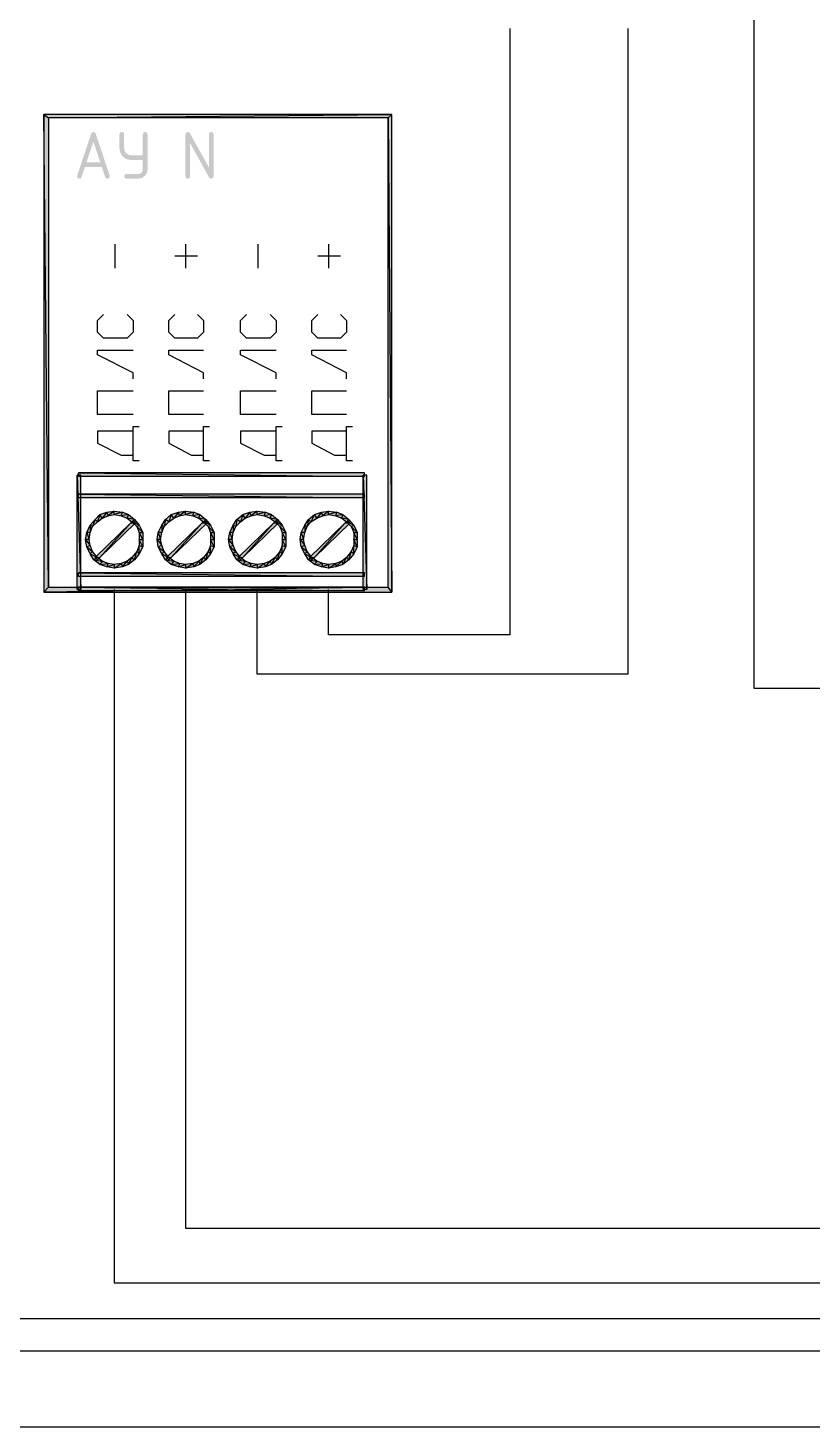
# Model space of a CAD drawing. Header units: millimetres. Extents: x 0 to 420, y 0 to 297.
# Drawn here: x 67.93 to 95.78, y 187.11 to 236.83 of the extents above; entities that cross this region are included whole.
import ezdxf

# ---------------------------------------------------------------- set-up
doc = ezdxf.new("R2010")
doc.units = ezdxf.units.MM
doc.layers.get('0').update_dxf_attribs({"linetype": 'CONTINUOUS'})

msp = doc.modelspace()

# ---------------------------------------------------------------- hatches: boundary and pattern name
at = {"true_color": 0x000007}
h = msp.add_hatch(color=0, dxfattribs=at)
h.paths.add_polyline_path([(80.856667, 216.789), (80.729667, 216.958333), (68.495333, 216.789)], flags=0)
h.paths.add_polyline_path([(80.729667, 216.958333), (68.495333, 216.789), (68.664667, 216.958333)], flags=0)
h.paths.add_polyline_path([(68.495333, 216.789), (68.664667, 216.958333), (68.495333, 233.764667)], flags=0)
h.paths.add_polyline_path([(68.664667, 216.958333), (68.495333, 233.764667), (68.664667, 233.637667)], flags=0)
h.paths.add_polyline_path([(68.495333, 233.764667), (68.664667, 233.637667), (80.856667, 233.764667)], flags=0)
h.paths.add_polyline_path([(68.664667, 233.637667), (80.856667, 233.764667), (80.729667, 233.637667)], flags=0)
h.paths.add_polyline_path([(80.856667, 233.764667), (80.729667, 233.637667), (80.856667, 216.789)], flags=0)
h.paths.add_polyline_path([(80.729667, 233.637667), (80.856667, 216.789), (80.729667, 216.958333)], flags=0)
h = msp.add_hatch(color=0, dxfattribs=at)
h.paths.add_polyline_path([(70.25823, 232.791661), (70.014593, 232.059647), (70.502418, 232.059647)], flags=0)
h.paths.add_polyline_path([(70.839211, 231.561899), (70.818264, 231.499405), (70.755977, 231.478666), (70.706023, 231.492791), (70.677153, 231.535441), (70.55754, 231.893731), (69.95892, 231.893731), (69.839306, 231.535441), (69.810023, 231.492791), (69.760482, 231.478666), (69.697988, 231.499405), (69.677249, 231.561899), (69.681107, 231.587806), (70.175547, 233.071678), (70.20738, 233.121563), (70.25823, 233.138375), (70.308735, 233.122321), (70.33981, 233.074434), (70.835352, 231.587806)], flags=0)
for points in [[(72.01353, 232.14288), (71.598465, 232.14288), (71.487369, 232.155713), (71.390587, 232.194281), (71.308172, 232.258687), (71.240175, 232.349035), (71.197524, 232.447427), (71.183399, 232.557394), (71.183399, 233.055693), (71.204139, 233.117704), (71.266633, 233.138375), (71.328645, 233.117704), (71.349315, 233.055693), (71.349315, 232.557394), (71.367505, 232.461827), (71.422076, 232.381556), (71.502622, 232.326986), (71.598465, 232.308796), (72.01353, 232.308796), (72.01353, 233.055693), (72.0342, 233.117704), (72.096212, 233.138375), (72.158499, 233.117704), (72.179445, 233.055693), (72.179445, 231.810497), (72.155192, 231.681582), (72.082983, 231.574577), (71.976047, 231.502644), (71.847614, 231.478666), (71.432549, 231.478666), (71.370055, 231.499405), (71.349315, 231.561899), (71.370055, 231.623911), (71.432549, 231.644582), (71.847614, 231.644582), (71.911279, 231.656639), (71.965023, 231.693088), (72.001265, 231.746419), (72.01353, 231.810497)], [(74.35845, 231.882155), (74.35845, 233.055693), (74.379121, 233.117704), (74.441133, 233.138375), (74.50342, 233.117704), (74.524366, 233.055693), (74.524366, 231.561899), (74.50342, 231.499405), (74.441133, 231.478666), (74.397724, 231.489001), (74.368372, 231.520007), (73.694236, 232.735988), (73.694236, 231.561899), (73.673565, 231.499405), (73.611554, 231.478666), (73.54906, 231.499405), (73.52832, 231.561899), (73.52832, 233.055693), (73.54906, 233.117704), (73.611554, 233.138375), (73.655031, 233.126042), (73.688172, 233.089317)], [(71.670333, 219.329), (71.755, 219.244333), (71.585667, 219.244333)], [(74.210333, 219.329), (74.295, 219.244333), (74.125667, 219.244333)], [(76.750333, 219.329), (76.835, 219.244333), (76.665667, 219.244333)], [(79.290333, 219.329), (79.375, 219.244333), (79.205667, 219.244333)], [(71.585667, 219.244333), (71.755, 219.244333), (70.485, 218.016667)], [(74.125667, 219.244333), (74.295, 219.244333), (73.025, 218.016667)], [(76.665667, 219.244333), (76.835, 219.244333), (75.565, 218.016667)], [(79.205667, 219.244333), (79.375, 219.244333), (78.105, 218.016667)]]:
    msp.add_hatch(color=0, dxfattribs=at).paths.add_polyline_path(points, flags=0)
h = msp.add_hatch(color=0, dxfattribs=at)
h.paths.add_polyline_path([(69.807667, 220.937667), (69.680667, 220.937667), (69.807667, 216.873667)], flags=0)
h.paths.add_polyline_path([(69.680667, 220.937667), (69.807667, 216.873667), (69.680667, 216.873667)], flags=0)
h = msp.add_hatch(color=0, dxfattribs=at)
h.paths.add_polyline_path([(79.883, 221.022333), (69.723, 221.022333), (79.883, 220.895333)], flags=0)
h.paths.add_polyline_path([(69.723, 221.022333), (79.883, 220.895333), (69.723, 220.895333)], flags=0)
h = msp.add_hatch(color=0, dxfattribs=at)
h.paths.add_polyline_path([(79.967667, 220.937667), (79.840667, 220.937667), (79.967667, 216.873667)], flags=0)
h.paths.add_polyline_path([(79.840667, 220.937667), (79.967667, 216.873667), (79.840667, 216.873667)], flags=0)
h = msp.add_hatch(color=0, dxfattribs=at)
h.paths.add_polyline_path([(79.883, 220.260333), (69.723, 220.260333), (79.883, 220.133333)], flags=0)
h.paths.add_polyline_path([(69.723, 220.260333), (79.883, 220.133333), (69.723, 220.133333)], flags=0)
h = msp.add_hatch(color=0, dxfattribs=at)
h.paths.add_polyline_path([(71.882, 218.44), (72.009, 218.397667), (71.882, 218.651667)], flags=0)
h.paths.add_polyline_path([(72.009, 218.397667), (71.882, 218.651667), (72.009, 218.651667)], flags=0)
h.paths.add_polyline_path([(71.882, 218.651667), (72.009, 218.651667), (71.882, 218.905667)], flags=0)
h.paths.add_polyline_path([(72.009, 218.651667), (71.882, 218.905667), (72.009, 218.905667)], flags=0)
h.paths.add_polyline_path([(71.882, 218.905667), (72.009, 218.905667), (71.797333, 219.117333)], flags=0)
h.paths.add_polyline_path([(72.009, 218.905667), (71.797333, 219.117333), (71.882, 219.159667)], flags=0)
h.paths.add_polyline_path([(71.797333, 219.117333), (71.882, 219.159667), (71.628, 219.286667)], flags=0)
h.paths.add_polyline_path([(71.882, 219.159667), (71.628, 219.286667), (71.712667, 219.371333)], flags=0)
h.paths.add_polyline_path([(71.628, 219.286667), (71.712667, 219.371333), (71.458667, 219.413667)], flags=0)
h.paths.add_polyline_path([(71.712667, 219.371333), (71.458667, 219.413667), (71.501, 219.540667)], flags=0)
h.paths.add_polyline_path([(71.458667, 219.413667), (71.501, 219.540667), (71.247, 219.498333)], flags=0)
h.paths.add_polyline_path([(71.501, 219.540667), (71.247, 219.498333), (71.289333, 219.625333)], flags=0)
h.paths.add_polyline_path([(71.247, 219.498333), (71.289333, 219.625333), (70.993, 219.540667)], flags=0)
h.paths.add_polyline_path([(71.289333, 219.625333), (70.993, 219.540667), (70.993, 219.667667)], flags=0)
h.paths.add_polyline_path([(70.993, 219.540667), (70.993, 219.667667), (70.781333, 219.498333)], flags=0)
h.paths.add_polyline_path([(70.993, 219.667667), (70.781333, 219.498333), (70.739, 219.625333)], flags=0)
h.paths.add_polyline_path([(70.781333, 219.498333), (70.739, 219.625333), (70.569667, 219.413667)], flags=0)
h.paths.add_polyline_path([(70.739, 219.625333), (70.569667, 219.413667), (70.485, 219.540667)], flags=0)
h.paths.add_polyline_path([(70.569667, 219.413667), (70.485, 219.540667), (70.400333, 219.286667)], flags=0)
h.paths.add_polyline_path([(70.485, 219.540667), (70.400333, 219.286667), (70.315667, 219.371333)], flags=0)
h.paths.add_polyline_path([(70.400333, 219.286667), (70.315667, 219.371333), (70.231, 219.117333)], flags=0)
h.paths.add_polyline_path([(70.315667, 219.371333), (70.231, 219.117333), (70.146333, 219.159667)], flags=0)
h.paths.add_polyline_path([(70.231, 219.117333), (70.146333, 219.159667), (70.146333, 218.905667)], flags=0)
h.paths.add_polyline_path([(70.146333, 219.159667), (70.146333, 218.905667), (70.019333, 218.905667)], flags=0)
h.paths.add_polyline_path([(70.146333, 218.905667), (70.019333, 218.905667), (70.104, 218.651667)], flags=0)
h.paths.add_polyline_path([(70.019333, 218.905667), (70.104, 218.651667), (69.977, 218.651667)], flags=0)
h.paths.add_polyline_path([(70.104, 218.651667), (69.977, 218.651667), (70.146333, 218.44)], flags=0)
h.paths.add_polyline_path([(69.977, 218.651667), (70.146333, 218.44), (70.019333, 218.397667)], flags=0)
h.paths.add_polyline_path([(70.146333, 218.44), (70.019333, 218.397667), (70.231, 218.228333)], flags=0)
h.paths.add_polyline_path([(70.019333, 218.397667), (70.231, 218.228333), (70.146333, 218.143667)], flags=0)
h.paths.add_polyline_path([(70.231, 218.228333), (70.146333, 218.143667), (70.400333, 218.016667)], flags=0)
h.paths.add_polyline_path([(70.146333, 218.143667), (70.400333, 218.016667), (70.273333, 217.932)], flags=0)
h.paths.add_polyline_path([(70.400333, 218.016667), (70.273333, 217.932), (70.569667, 217.889667)], flags=0)
h.paths.add_polyline_path([(70.273333, 217.932), (70.569667, 217.889667), (70.485, 217.762667)], flags=0)
h.paths.add_polyline_path([(70.569667, 217.889667), (70.485, 217.762667), (70.781333, 217.805)], flags=0)
h.paths.add_polyline_path([(70.485, 217.762667), (70.781333, 217.805), (70.739, 217.678)], flags=0)
h.paths.add_polyline_path([(70.781333, 217.805), (70.739, 217.678), (70.993, 217.762667)], flags=0)
h.paths.add_polyline_path([(70.739, 217.678), (70.993, 217.762667), (70.993, 217.635667)], flags=0)
h.paths.add_polyline_path([(70.993, 217.762667), (70.993, 217.635667), (71.247, 217.805)], flags=0)
h.paths.add_polyline_path([(70.993, 217.635667), (71.247, 217.805), (71.289333, 217.678)], flags=0)
h.paths.add_polyline_path([(71.247, 217.805), (71.289333, 217.678), (71.458667, 217.889667)], flags=0)
h.paths.add_polyline_path([(71.289333, 217.678), (71.458667, 217.889667), (71.501, 217.762667)], flags=0)
h.paths.add_polyline_path([(71.458667, 217.889667), (71.501, 217.762667), (71.628, 218.016667)], flags=0)
h.paths.add_polyline_path([(71.501, 217.762667), (71.628, 218.016667), (71.712667, 217.932)], flags=0)
h.paths.add_polyline_path([(71.628, 218.016667), (71.712667, 217.932), (71.797333, 218.228333)], flags=0)
h.paths.add_polyline_path([(71.712667, 217.932), (71.797333, 218.228333), (71.882, 218.143667)], flags=0)
h.paths.add_polyline_path([(71.797333, 218.228333), (71.882, 218.143667), (71.882, 218.44)], flags=0)
h.paths.add_polyline_path([(71.882, 218.143667), (71.882, 218.44), (72.009, 218.397667)], flags=0)
h = msp.add_hatch(color=0, dxfattribs=at)
h.paths.add_polyline_path([(74.422, 218.44), (74.549, 218.397667), (74.422, 218.651667)], flags=0)
h.paths.add_polyline_path([(74.549, 218.397667), (74.422, 218.651667), (74.549, 218.651667)], flags=0)
h.paths.add_polyline_path([(74.422, 218.651667), (74.549, 218.651667), (74.422, 218.905667)], flags=0)
h.paths.add_polyline_path([(74.549, 218.651667), (74.422, 218.905667), (74.549, 218.905667)], flags=0)
h.paths.add_polyline_path([(74.422, 218.905667), (74.549, 218.905667), (74.337333, 219.117333)], flags=0)
h.paths.add_polyline_path([(74.549, 218.905667), (74.337333, 219.117333), (74.422, 219.159667)], flags=0)
h.paths.add_polyline_path([(74.337333, 219.117333), (74.422, 219.159667), (74.168, 219.286667)], flags=0)
h.paths.add_polyline_path([(74.422, 219.159667), (74.168, 219.286667), (74.252667, 219.371333)], flags=0)
h.paths.add_polyline_path([(74.168, 219.286667), (74.252667, 219.371333), (73.998667, 219.413667)], flags=0)
h.paths.add_polyline_path([(74.252667, 219.371333), (73.998667, 219.413667), (74.041, 219.540667)], flags=0)
h.paths.add_polyline_path([(73.998667, 219.413667), (74.041, 219.540667), (73.787, 219.498333)], flags=0)
h.paths.add_polyline_path([(74.041, 219.540667), (73.787, 219.498333), (73.829333, 219.625333)], flags=0)
h.paths.add_polyline_path([(73.787, 219.498333), (73.829333, 219.625333), (73.533, 219.540667)], flags=0)
h.paths.add_polyline_path([(73.829333, 219.625333), (73.533, 219.540667), (73.533, 219.667667)], flags=0)
h.paths.add_polyline_path([(73.533, 219.540667), (73.533, 219.667667), (73.321333, 219.498333)], flags=0)
h.paths.add_polyline_path([(73.533, 219.667667), (73.321333, 219.498333), (73.279, 219.625333)], flags=0)
h.paths.add_polyline_path([(73.321333, 219.498333), (73.279, 219.625333), (73.109667, 219.413667)], flags=0)
h.paths.add_polyline_path([(73.279, 219.625333), (73.109667, 219.413667), (73.025, 219.540667)], flags=0)
h.paths.add_polyline_path([(73.109667, 219.413667), (73.025, 219.540667), (72.940333, 219.286667)], flags=0)
h.paths.add_polyline_path([(73.025, 219.540667), (72.940333, 219.286667), (72.813333, 219.371333)], flags=0)
h.paths.add_polyline_path([(72.940333, 219.286667), (72.813333, 219.371333), (72.771, 219.117333)], flags=0)
h.paths.add_polyline_path([(72.813333, 219.371333), (72.771, 219.117333), (72.686333, 219.159667)], flags=0)
h.paths.add_polyline_path([(72.771, 219.117333), (72.686333, 219.159667), (72.686333, 218.905667)], flags=0)
h.paths.add_polyline_path([(72.686333, 219.159667), (72.686333, 218.905667), (72.559333, 218.905667)], flags=0)
h.paths.add_polyline_path([(72.686333, 218.905667), (72.559333, 218.905667), (72.644, 218.651667)], flags=0)
h.paths.add_polyline_path([(72.559333, 218.905667), (72.644, 218.651667), (72.517, 218.651667)], flags=0)
h.paths.add_polyline_path([(72.644, 218.651667), (72.517, 218.651667), (72.686333, 218.44)], flags=0)
h.paths.add_polyline_path([(72.517, 218.651667), (72.686333, 218.44), (72.559333, 218.397667)], flags=0)
h.paths.add_polyline_path([(72.686333, 218.44), (72.559333, 218.397667), (72.771, 218.228333)], flags=0)
h.paths.add_polyline_path([(72.559333, 218.397667), (72.771, 218.228333), (72.686333, 218.143667)], flags=0)
h.paths.add_polyline_path([(72.771, 218.228333), (72.686333, 218.143667), (72.940333, 218.016667)], flags=0)
h.paths.add_polyline_path([(72.686333, 218.143667), (72.940333, 218.016667), (72.813333, 217.932)], flags=0)
h.paths.add_polyline_path([(72.940333, 218.016667), (72.813333, 217.932), (73.109667, 217.889667)], flags=0)
h.paths.add_polyline_path([(72.813333, 217.932), (73.109667, 217.889667), (73.025, 217.762667)], flags=0)
h.paths.add_polyline_path([(73.109667, 217.889667), (73.025, 217.762667), (73.321333, 217.805)], flags=0)
h.paths.add_polyline_path([(73.025, 217.762667), (73.321333, 217.805), (73.279, 217.678)], flags=0)
h.paths.add_polyline_path([(73.321333, 217.805), (73.279, 217.678), (73.533, 217.762667)], flags=0)
h.paths.add_polyline_path([(73.279, 217.678), (73.533, 217.762667), (73.533, 217.635667)], flags=0)
h.paths.add_polyline_path([(73.533, 217.762667), (73.533, 217.635667), (73.787, 217.805)], flags=0)
h.paths.add_polyline_path([(73.533, 217.635667), (73.787, 217.805), (73.829333, 217.678)], flags=0)
h.paths.add_polyline_path([(73.787, 217.805), (73.829333, 217.678), (73.998667, 217.889667)], flags=0)
h.paths.add_polyline_path([(73.829333, 217.678), (73.998667, 217.889667), (74.041, 217.762667)], flags=0)
h.paths.add_polyline_path([(73.998667, 217.889667), (74.041, 217.762667), (74.168, 218.016667)], flags=0)
h.paths.add_polyline_path([(74.041, 217.762667), (74.168, 218.016667), (74.252667, 217.932)], flags=0)
h.paths.add_polyline_path([(74.168, 218.016667), (74.252667, 217.932), (74.337333, 218.228333)], flags=0)
h.paths.add_polyline_path([(74.252667, 217.932), (74.337333, 218.228333), (74.422, 218.143667)], flags=0)
h.paths.add_polyline_path([(74.337333, 218.228333), (74.422, 218.143667), (74.422, 218.44)], flags=0)
h.paths.add_polyline_path([(74.422, 218.143667), (74.422, 218.44), (74.549, 218.397667)], flags=0)
h = msp.add_hatch(color=0, dxfattribs=at)
h.paths.add_polyline_path([(76.962, 218.44), (77.089, 218.397667), (76.962, 218.651667)], flags=0)
h.paths.add_polyline_path([(77.089, 218.397667), (76.962, 218.651667), (77.089, 218.651667)], flags=0)
h.paths.add_polyline_path([(76.962, 218.651667), (77.089, 218.651667), (76.962, 218.905667)], flags=0)
h.paths.add_polyline_path([(77.089, 218.651667), (76.962, 218.905667), (77.089, 218.905667)], flags=0)
h.paths.add_polyline_path([(76.962, 218.905667), (77.089, 218.905667), (76.877333, 219.117333)], flags=0)
h.paths.add_polyline_path([(77.089, 218.905667), (76.877333, 219.117333), (76.962, 219.159667)], flags=0)
h.paths.add_polyline_path([(76.877333, 219.117333), (76.962, 219.159667), (76.708, 219.286667)], flags=0)
h.paths.add_polyline_path([(76.962, 219.159667), (76.708, 219.286667), (76.792667, 219.371333)], flags=0)
h.paths.add_polyline_path([(76.708, 219.286667), (76.792667, 219.371333), (76.538667, 219.413667)], flags=0)
h.paths.add_polyline_path([(76.792667, 219.371333), (76.538667, 219.413667), (76.581, 219.540667)], flags=0)
h.paths.add_polyline_path([(76.538667, 219.413667), (76.581, 219.540667), (76.327, 219.498333)], flags=0)
h.paths.add_polyline_path([(76.581, 219.540667), (76.327, 219.498333), (76.369333, 219.625333)], flags=0)
h.paths.add_polyline_path([(76.327, 219.498333), (76.369333, 219.625333), (76.073, 219.540667)], flags=0)
h.paths.add_polyline_path([(76.369333, 219.625333), (76.073, 219.540667), (76.073, 219.667667)], flags=0)
h.paths.add_polyline_path([(76.073, 219.540667), (76.073, 219.667667), (75.861333, 219.498333)], flags=0)
h.paths.add_polyline_path([(76.073, 219.667667), (75.861333, 219.498333), (75.819, 219.625333)], flags=0)
h.paths.add_polyline_path([(75.861333, 219.498333), (75.819, 219.625333), (75.649667, 219.413667)], flags=0)
h.paths.add_polyline_path([(75.819, 219.625333), (75.649667, 219.413667), (75.565, 219.540667)], flags=0)
h.paths.add_polyline_path([(75.649667, 219.413667), (75.565, 219.540667), (75.480333, 219.286667)], flags=0)
h.paths.add_polyline_path([(75.565, 219.540667), (75.480333, 219.286667), (75.353333, 219.371333)], flags=0)
h.paths.add_polyline_path([(75.480333, 219.286667), (75.353333, 219.371333), (75.311, 219.117333)], flags=0)
h.paths.add_polyline_path([(75.353333, 219.371333), (75.311, 219.117333), (75.226333, 219.159667)], flags=0)
h.paths.add_polyline_path([(75.311, 219.117333), (75.226333, 219.159667), (75.226333, 218.905667)], flags=0)
h.paths.add_polyline_path([(75.226333, 219.159667), (75.226333, 218.905667), (75.099333, 218.905667)], flags=0)
h.paths.add_polyline_path([(75.226333, 218.905667), (75.099333, 218.905667), (75.184, 218.651667)], flags=0)
h.paths.add_polyline_path([(75.099333, 218.905667), (75.184, 218.651667), (75.057, 218.651667)], flags=0)
h.paths.add_polyline_path([(75.184, 218.651667), (75.057, 218.651667), (75.226333, 218.44)], flags=0)
h.paths.add_polyline_path([(75.057, 218.651667), (75.226333, 218.44), (75.099333, 218.397667)], flags=0)
h.paths.add_polyline_path([(75.226333, 218.44), (75.099333, 218.397667), (75.311, 218.228333)], flags=0)
h.paths.add_polyline_path([(75.099333, 218.397667), (75.311, 218.228333), (75.226333, 218.143667)], flags=0)
h.paths.add_polyline_path([(75.311, 218.228333), (75.226333, 218.143667), (75.480333, 218.016667)], flags=0)
h.paths.add_polyline_path([(75.226333, 218.143667), (75.480333, 218.016667), (75.353333, 217.932)], flags=0)
h.paths.add_polyline_path([(75.480333, 218.016667), (75.353333, 217.932), (75.649667, 217.889667)], flags=0)
h.paths.add_polyline_path([(75.353333, 217.932), (75.649667, 217.889667), (75.565, 217.762667)], flags=0)
h.paths.add_polyline_path([(75.649667, 217.889667), (75.565, 217.762667), (75.861333, 217.805)], flags=0)
h.paths.add_polyline_path([(75.565, 217.762667), (75.861333, 217.805), (75.819, 217.678)], flags=0)
h.paths.add_polyline_path([(75.861333, 217.805), (75.819, 217.678), (76.073, 217.762667)], flags=0)
h.paths.add_polyline_path([(75.819, 217.678), (76.073, 217.762667), (76.073, 217.635667)], flags=0)
h.paths.add_polyline_path([(76.073, 217.762667), (76.073, 217.635667), (76.327, 217.805)], flags=0)
h.paths.add_polyline_path([(76.073, 217.635667), (76.327, 217.805), (76.369333, 217.678)], flags=0)
h.paths.add_polyline_path([(76.327, 217.805), (76.369333, 217.678), (76.538667, 217.889667)], flags=0)
h.paths.add_polyline_path([(76.369333, 217.678), (76.538667, 217.889667), (76.581, 217.762667)], flags=0)
h.paths.add_polyline_path([(76.538667, 217.889667), (76.581, 217.762667), (76.708, 218.016667)], flags=0)
h.paths.add_polyline_path([(76.581, 217.762667), (76.708, 218.016667), (76.792667, 217.932)], flags=0)
h.paths.add_polyline_path([(76.708, 218.016667), (76.792667, 217.932), (76.877333, 218.228333)], flags=0)
h.paths.add_polyline_path([(76.792667, 217.932), (76.877333, 218.228333), (76.962, 218.143667)], flags=0)
h.paths.add_polyline_path([(76.877333, 218.228333), (76.962, 218.143667), (76.962, 218.44)], flags=0)
h.paths.add_polyline_path([(76.962, 218.143667), (76.962, 218.44), (77.089, 218.397667)], flags=0)
h = msp.add_hatch(color=0, dxfattribs=at)
h.paths.add_polyline_path([(79.502, 218.44), (79.629, 218.397667), (79.502, 218.651667)], flags=0)
h.paths.add_polyline_path([(79.629, 218.397667), (79.502, 218.651667), (79.629, 218.651667)], flags=0)
h.paths.add_polyline_path([(79.502, 218.651667), (79.629, 218.651667), (79.502, 218.905667)], flags=0)
h.paths.add_polyline_path([(79.629, 218.651667), (79.502, 218.905667), (79.629, 218.905667)], flags=0)
h.paths.add_polyline_path([(79.502, 218.905667), (79.629, 218.905667), (79.417333, 219.117333)], flags=0)
h.paths.add_polyline_path([(79.629, 218.905667), (79.417333, 219.117333), (79.502, 219.159667)], flags=0)
h.paths.add_polyline_path([(79.417333, 219.117333), (79.502, 219.159667), (79.248, 219.286667)], flags=0)
h.paths.add_polyline_path([(79.502, 219.159667), (79.248, 219.286667), (79.332667, 219.371333)], flags=0)
h.paths.add_polyline_path([(79.248, 219.286667), (79.332667, 219.371333), (79.078667, 219.413667)], flags=0)
h.paths.add_polyline_path([(79.332667, 219.371333), (79.078667, 219.413667), (79.121, 219.540667)], flags=0)
h.paths.add_polyline_path([(79.078667, 219.413667), (79.121, 219.540667), (78.867, 219.498333)], flags=0)
h.paths.add_polyline_path([(79.121, 219.540667), (78.867, 219.498333), (78.909333, 219.625333)], flags=0)
h.paths.add_polyline_path([(78.867, 219.498333), (78.909333, 219.625333), (78.613, 219.540667)], flags=0)
h.paths.add_polyline_path([(78.909333, 219.625333), (78.613, 219.540667), (78.613, 219.667667)], flags=0)
h.paths.add_polyline_path([(78.613, 219.540667), (78.613, 219.667667), (78.401333, 219.498333)], flags=0)
h.paths.add_polyline_path([(78.613, 219.667667), (78.401333, 219.498333), (78.359, 219.625333)], flags=0)
h.paths.add_polyline_path([(78.401333, 219.498333), (78.359, 219.625333), (78.189667, 219.413667)], flags=0)
h.paths.add_polyline_path([(78.359, 219.625333), (78.189667, 219.413667), (78.105, 219.540667)], flags=0)
h.paths.add_polyline_path([(78.189667, 219.413667), (78.105, 219.540667), (77.978, 219.286667)], flags=0)
h.paths.add_polyline_path([(78.105, 219.540667), (77.978, 219.286667), (77.893333, 219.371333)], flags=0)
h.paths.add_polyline_path([(77.978, 219.286667), (77.893333, 219.371333), (77.851, 219.117333)], flags=0)
h.paths.add_polyline_path([(77.893333, 219.371333), (77.851, 219.117333), (77.766333, 219.159667)], flags=0)
h.paths.add_polyline_path([(77.851, 219.117333), (77.766333, 219.159667), (77.766333, 218.905667)], flags=0)
h.paths.add_polyline_path([(77.766333, 219.159667), (77.766333, 218.905667), (77.639333, 218.905667)], flags=0)
h.paths.add_polyline_path([(77.766333, 218.905667), (77.639333, 218.905667), (77.724, 218.651667)], flags=0)
h.paths.add_polyline_path([(77.639333, 218.905667), (77.724, 218.651667), (77.597, 218.651667)], flags=0)
h.paths.add_polyline_path([(77.724, 218.651667), (77.597, 218.651667), (77.766333, 218.44)], flags=0)
h.paths.add_polyline_path([(77.597, 218.651667), (77.766333, 218.44), (77.639333, 218.397667)], flags=0)
h.paths.add_polyline_path([(77.766333, 218.44), (77.639333, 218.397667), (77.851, 218.228333)], flags=0)
h.paths.add_polyline_path([(77.639333, 218.397667), (77.851, 218.228333), (77.766333, 218.143667)], flags=0)
h.paths.add_polyline_path([(77.851, 218.228333), (77.766333, 218.143667), (78.020333, 218.016667)], flags=0)
h.paths.add_polyline_path([(77.766333, 218.143667), (78.020333, 218.016667), (77.893333, 217.932)], flags=0)
h.paths.add_polyline_path([(78.020333, 218.016667), (77.893333, 217.932), (78.189667, 217.889667)], flags=0)
h.paths.add_polyline_path([(77.893333, 217.932), (78.189667, 217.889667), (78.105, 217.762667)], flags=0)
h.paths.add_polyline_path([(78.189667, 217.889667), (78.105, 217.762667), (78.401333, 217.805)], flags=0)
h.paths.add_polyline_path([(78.105, 217.762667), (78.401333, 217.805), (78.359, 217.678)], flags=0)
h.paths.add_polyline_path([(78.401333, 217.805), (78.359, 217.678), (78.613, 217.762667)], flags=0)
h.paths.add_polyline_path([(78.359, 217.678), (78.613, 217.762667), (78.613, 217.635667)], flags=0)
h.paths.add_polyline_path([(78.613, 217.762667), (78.613, 217.635667), (78.867, 217.805)], flags=0)
h.paths.add_polyline_path([(78.613, 217.635667), (78.867, 217.805), (78.867, 217.678)], flags=0)
h.paths.add_polyline_path([(78.867, 217.805), (78.867, 217.678), (79.078667, 217.889667)], flags=0)
h.paths.add_polyline_path([(78.867, 217.678), (79.078667, 217.889667), (79.121, 217.762667)], flags=0)
h.paths.add_polyline_path([(79.078667, 217.889667), (79.121, 217.762667), (79.248, 218.016667)], flags=0)
h.paths.add_polyline_path([(79.121, 217.762667), (79.248, 218.016667), (79.332667, 217.932)], flags=0)
h.paths.add_polyline_path([(79.248, 218.016667), (79.332667, 217.932), (79.417333, 218.228333)], flags=0)
h.paths.add_polyline_path([(79.332667, 217.932), (79.417333, 218.228333), (79.502, 218.143667)], flags=0)
h.paths.add_polyline_path([(79.417333, 218.228333), (79.502, 218.143667), (79.502, 218.44)], flags=0)
h.paths.add_polyline_path([(79.502, 218.143667), (79.502, 218.44), (79.629, 218.397667)], flags=0)
h = msp.add_hatch(color=0, dxfattribs=at)
h.paths.add_polyline_path([(71.585667, 219.244333), (70.315667, 218.016667), (70.485, 218.016667)], flags=0)
h.paths.add_polyline_path([(70.315667, 218.016667), (70.485, 218.016667), (70.400333, 217.932)], flags=0)
h = msp.add_hatch(color=0, dxfattribs=at)
h.paths.add_polyline_path([(74.125667, 219.244333), (72.855667, 218.016667), (73.025, 218.016667)], flags=0)
h.paths.add_polyline_path([(72.855667, 218.016667), (73.025, 218.016667), (72.940333, 217.932)], flags=0)
h = msp.add_hatch(color=0, dxfattribs=at)
h.paths.add_polyline_path([(76.665667, 219.244333), (75.395667, 218.016667), (75.565, 218.016667)], flags=0)
h.paths.add_polyline_path([(75.395667, 218.016667), (75.565, 218.016667), (75.480333, 217.932)], flags=0)
h = msp.add_hatch(color=0, dxfattribs=at)
h.paths.add_polyline_path([(79.205667, 219.244333), (77.935667, 218.016667), (78.105, 218.016667)], flags=0)
h.paths.add_polyline_path([(77.935667, 218.016667), (78.105, 218.016667), (78.020333, 217.932)], flags=0)
h = msp.add_hatch(color=0, dxfattribs=at)
h.paths.add_polyline_path([(79.883, 217.466333), (69.723, 217.466333), (79.883, 217.339333)], flags=0)
h.paths.add_polyline_path([(69.723, 217.466333), (79.883, 217.339333), (69.723, 217.339333)], flags=0)
h = msp.add_hatch(color=0, dxfattribs=at)
h.paths.add_polyline_path([(79.883, 216.958333), (69.723, 216.958333), (79.883, 216.831333)], flags=0)
h.paths.add_polyline_path([(69.723, 216.958333), (79.883, 216.831333), (69.723, 216.831333)], flags=0)

# ---------------------------------------------------------------- linework, layer by layer
at = {"color": 0, "true_color": 0x000007}
for points in [[(138.218333, 272.203333), (138.218333, 187.113333), (40.089667, 187.113333), (40.089667, 272.203333)], [(68.495333, 216.789), (68.664667, 216.958333), (68.495333, 233.764667)], [(68.664667, 216.958333), (68.495333, 233.764667), (68.664667, 233.637667)], [(68.495333, 233.764667), (68.664667, 233.637667), (80.856667, 233.764667)], [(68.664667, 233.637667), (80.856667, 233.764667), (80.729667, 233.637667)], [(80.856667, 233.764667), (80.729667, 233.637667), (80.856667, 216.789)], [(80.729667, 233.637667), (80.856667, 216.789), (80.729667, 216.958333)], [(69.807667, 220.937667), (69.680667, 220.937667), (69.807667, 216.873667)], [(69.680667, 220.937667), (69.807667, 216.873667), (69.680667, 216.873667)], [(79.883, 221.022333), (69.723, 221.022333), (79.883, 220.895333)], [(69.723, 221.022333), (79.883, 220.895333), (69.723, 220.895333)], [(79.967667, 220.937667), (79.840667, 220.937667), (79.967667, 216.873667)], [(79.840667, 220.937667), (79.967667, 216.873667), (79.840667, 216.873667)], [(79.883, 220.260333), (69.723, 220.260333), (79.883, 220.133333)], [(69.723, 220.260333), (79.883, 220.133333), (69.723, 220.133333)], [(70.315667, 219.371333), (70.231, 219.117333), (70.146333, 219.159667)], [(70.400333, 219.286667), (70.315667, 219.371333), (70.231, 219.117333)], [(70.485, 219.540667), (70.400333, 219.286667), (70.315667, 219.371333)], [(70.569667, 219.413667), (70.485, 219.540667), (70.400333, 219.286667)], [(70.739, 219.625333), (70.569667, 219.413667), (70.485, 219.540667)], [(70.781333, 219.498333), (70.739, 219.625333), (70.569667, 219.413667)], [(70.993, 219.667667), (70.781333, 219.498333), (70.739, 219.625333)], [(70.993, 219.540667), (70.993, 219.667667), (70.781333, 219.498333)], [(71.289333, 219.625333), (70.993, 219.540667), (70.993, 219.667667)], [(71.247, 219.498333), (71.289333, 219.625333), (70.993, 219.540667)], [(71.501, 219.540667), (71.247, 219.498333), (71.289333, 219.625333)], [(71.458667, 219.413667), (71.501, 219.540667), (71.247, 219.498333)], [(71.712667, 219.371333), (71.458667, 219.413667), (71.501, 219.540667)], [(71.628, 219.286667), (71.712667, 219.371333), (71.458667, 219.413667)], [(71.670333, 219.329), (71.755, 219.244333), (71.585667, 219.244333)], [(71.882, 219.159667), (71.628, 219.286667), (71.712667, 219.371333)], [(71.797333, 219.117333), (71.882, 219.159667), (71.628, 219.286667)], [(72.813333, 219.371333), (72.771, 219.117333), (72.686333, 219.159667)], [(72.940333, 219.286667), (72.813333, 219.371333), (72.771, 219.117333)], [(73.025, 219.540667), (72.940333, 219.286667), (72.813333, 219.371333)], [(73.109667, 219.413667), (73.025, 219.540667), (72.940333, 219.286667)], [(73.279, 219.625333), (73.109667, 219.413667), (73.025, 219.540667)], [(73.321333, 219.498333), (73.279, 219.625333), (73.109667, 219.413667)], [(73.533, 219.667667), (73.321333, 219.498333), (73.279, 219.625333)], [(73.533, 219.540667), (73.533, 219.667667), (73.321333, 219.498333)], [(73.829333, 219.625333), (73.533, 219.540667), (73.533, 219.667667)], [(73.787, 219.498333), (73.829333, 219.625333), (73.533, 219.540667)], [(74.041, 219.540667), (73.787, 219.498333), (73.829333, 219.625333)], [(73.998667, 219.413667), (74.041, 219.540667), (73.787, 219.498333)], [(74.252667, 219.371333), (73.998667, 219.413667), (74.041, 219.540667)], [(74.168, 219.286667), (74.252667, 219.371333), (73.998667, 219.413667)], [(74.210333, 219.329), (74.295, 219.244333), (74.125667, 219.244333)], [(74.422, 219.159667), (74.168, 219.286667), (74.252667, 219.371333)], [(74.337333, 219.117333), (74.422, 219.159667), (74.168, 219.286667)], [(75.353333, 219.371333), (75.311, 219.117333), (75.226333, 219.159667)], [(75.480333, 219.286667), (75.353333, 219.371333), (75.311, 219.117333)], [(75.565, 219.540667), (75.480333, 219.286667), (75.353333, 219.371333)], [(75.649667, 219.413667), (75.565, 219.540667), (75.480333, 219.286667)], [(75.819, 219.625333), (75.649667, 219.413667), (75.565, 219.540667)], [(75.861333, 219.498333), (75.819, 219.625333), (75.649667, 219.413667)], [(76.073, 219.667667), (75.861333, 219.498333), (75.819, 219.625333)], [(76.073, 219.540667), (76.073, 219.667667), (75.861333, 219.498333)], [(76.369333, 219.625333), (76.073, 219.540667), (76.073, 219.667667)], [(76.327, 219.498333), (76.369333, 219.625333), (76.073, 219.540667)], [(76.581, 219.540667), (76.327, 219.498333), (76.369333, 219.625333)], [(76.538667, 219.413667), (76.581, 219.540667), (76.327, 219.498333)], [(76.792667, 219.371333), (76.538667, 219.413667), (76.581, 219.540667)], [(76.708, 219.286667), (76.792667, 219.371333), (76.538667, 219.413667)], [(76.750333, 219.329), (76.835, 219.244333), (76.665667, 219.244333)], [(76.962, 219.159667), (76.708, 219.286667), (76.792667, 219.371333)], [(76.877333, 219.117333), (76.962, 219.159667), (76.708, 219.286667)], [(77.893333, 219.371333), (77.851, 219.117333), (77.766333, 219.159667)], [(77.978, 219.286667), (77.893333, 219.371333), (77.851, 219.117333)], [(78.105, 219.540667), (77.978, 219.286667), (77.893333, 219.371333)], [(78.189667, 219.413667), (78.105, 219.540667), (77.978, 219.286667)], [(78.359, 219.625333), (78.189667, 219.413667), (78.105, 219.540667)], [(78.401333, 219.498333), (78.359, 219.625333), (78.189667, 219.413667)], [(78.613, 219.667667), (78.401333, 219.498333), (78.359, 219.625333)], [(78.613, 219.540667), (78.613, 219.667667), (78.401333, 219.498333)], [(78.909333, 219.625333), (78.613, 219.540667), (78.613, 219.667667)], [(78.867, 219.498333), (78.909333, 219.625333), (78.613, 219.540667)], [(79.121, 219.540667), (78.867, 219.498333), (78.909333, 219.625333)], [(79.078667, 219.413667), (79.121, 219.540667), (78.867, 219.498333)], [(79.332667, 219.371333), (79.078667, 219.413667), (79.121, 219.540667)], [(79.248, 219.286667), (79.332667, 219.371333), (79.078667, 219.413667)], [(79.290333, 219.329), (79.375, 219.244333), (79.205667, 219.244333)], [(79.502, 219.159667), (79.248, 219.286667), (79.332667, 219.371333)], [(79.417333, 219.117333), (79.502, 219.159667), (79.248, 219.286667)], [(70.019333, 218.905667), (70.104, 218.651667), (69.977, 218.651667)], [(70.146333, 219.159667), (70.146333, 218.905667), (70.019333, 218.905667)], [(70.146333, 218.905667), (70.019333, 218.905667), (70.104, 218.651667)], [(70.231, 219.117333), (70.146333, 219.159667), (70.146333, 218.905667)], [(71.585667, 219.244333), (70.315667, 218.016667), (70.485, 218.016667)], [(71.585667, 219.244333), (71.755, 219.244333), (70.485, 218.016667)], [(72.009, 218.905667), (71.797333, 219.117333), (71.882, 219.159667)], [(71.882, 218.905667), (72.009, 218.905667), (71.797333, 219.117333)], [(71.882, 218.651667), (72.009, 218.651667), (71.882, 218.905667)], [(72.009, 218.651667), (71.882, 218.905667), (72.009, 218.905667)], [(72.559333, 218.905667), (72.644, 218.651667), (72.517, 218.651667)], [(72.686333, 219.159667), (72.686333, 218.905667), (72.559333, 218.905667)], [(72.686333, 218.905667), (72.559333, 218.905667), (72.644, 218.651667)], [(72.771, 219.117333), (72.686333, 219.159667), (72.686333, 218.905667)], [(74.125667, 219.244333), (72.855667, 218.016667), (73.025, 218.016667)], [(74.125667, 219.244333), (74.295, 219.244333), (73.025, 218.016667)], [(74.549, 218.905667), (74.337333, 219.117333), (74.422, 219.159667)], [(74.422, 218.905667), (74.549, 218.905667), (74.337333, 219.117333)], [(74.422, 218.651667), (74.549, 218.651667), (74.422, 218.905667)], [(74.549, 218.651667), (74.422, 218.905667), (74.549, 218.905667)], [(75.099333, 218.905667), (75.184, 218.651667), (75.057, 218.651667)], [(75.226333, 219.159667), (75.226333, 218.905667), (75.099333, 218.905667)], [(75.226333, 218.905667), (75.099333, 218.905667), (75.184, 218.651667)], [(75.311, 219.117333), (75.226333, 219.159667), (75.226333, 218.905667)], [(76.665667, 219.244333), (75.395667, 218.016667), (75.565, 218.016667)], [(76.665667, 219.244333), (76.835, 219.244333), (75.565, 218.016667)], [(77.089, 218.905667), (76.877333, 219.117333), (76.962, 219.159667)], [(76.962, 218.905667), (77.089, 218.905667), (76.877333, 219.117333)], [(76.962, 218.651667), (77.089, 218.651667), (76.962, 218.905667)], [(77.089, 218.651667), (76.962, 218.905667), (77.089, 218.905667)], [(77.639333, 218.905667), (77.724, 218.651667), (77.597, 218.651667)], [(77.766333, 219.159667), (77.766333, 218.905667), (77.639333, 218.905667)], [(77.766333, 218.905667), (77.639333, 218.905667), (77.724, 218.651667)], [(77.851, 219.117333), (77.766333, 219.159667), (77.766333, 218.905667)], [(79.205667, 219.244333), (77.935667, 218.016667), (78.105, 218.016667)], [(79.205667, 219.244333), (79.375, 219.244333), (78.105, 218.016667)], [(79.629, 218.905667), (79.417333, 219.117333), (79.502, 219.159667)], [(79.502, 218.905667), (79.629, 218.905667), (79.417333, 219.117333)], [(79.502, 218.651667), (79.629, 218.651667), (79.502, 218.905667)], [(79.629, 218.651667), (79.502, 218.905667), (79.629, 218.905667)], [(70.104, 218.651667), (69.977, 218.651667), (70.146333, 218.44)], [(69.977, 218.651667), (70.146333, 218.44), (70.019333, 218.397667)], [(70.146333, 218.44), (70.019333, 218.397667), (70.231, 218.228333)], [(70.019333, 218.397667), (70.231, 218.228333), (70.146333, 218.143667)], [(71.797333, 218.228333), (71.882, 218.143667), (71.882, 218.44)], [(71.882, 218.44), (72.009, 218.397667), (71.882, 218.651667)], [(72.009, 218.397667), (71.882, 218.651667), (72.009, 218.651667)], [(71.882, 218.143667), (71.882, 218.44), (72.009, 218.397667)], [(72.644, 218.651667), (72.517, 218.651667), (72.686333, 218.44)], [(72.517, 218.651667), (72.686333, 218.44), (72.559333, 218.397667)], [(72.686333, 218.44), (72.559333, 218.397667), (72.771, 218.228333)], [(72.559333, 218.397667), (72.771, 218.228333), (72.686333, 218.143667)], [(74.337333, 218.228333), (74.422, 218.143667), (74.422, 218.44)], [(74.422, 218.44), (74.549, 218.397667), (74.422, 218.651667)], [(74.549, 218.397667), (74.422, 218.651667), (74.549, 218.651667)], [(74.422, 218.143667), (74.422, 218.44), (74.549, 218.397667)], [(75.184, 218.651667), (75.057, 218.651667), (75.226333, 218.44)], [(75.057, 218.651667), (75.226333, 218.44), (75.099333, 218.397667)], [(75.226333, 218.44), (75.099333, 218.397667), (75.311, 218.228333)], [(75.099333, 218.397667), (75.311, 218.228333), (75.226333, 218.143667)], [(76.877333, 218.228333), (76.962, 218.143667), (76.962, 218.44)], [(76.962, 218.44), (77.089, 218.397667), (76.962, 218.651667)], [(77.089, 218.397667), (76.962, 218.651667), (77.089, 218.651667)], [(76.962, 218.143667), (76.962, 218.44), (77.089, 218.397667)], [(77.724, 218.651667), (77.597, 218.651667), (77.766333, 218.44)], [(77.597, 218.651667), (77.766333, 218.44), (77.639333, 218.397667)], [(77.766333, 218.44), (77.639333, 218.397667), (77.851, 218.228333)], [(77.639333, 218.397667), (77.851, 218.228333), (77.766333, 218.143667)], [(79.417333, 218.228333), (79.502, 218.143667), (79.502, 218.44)], [(79.502, 218.44), (79.629, 218.397667), (79.502, 218.651667)], [(79.629, 218.397667), (79.502, 218.651667), (79.629, 218.651667)], [(79.502, 218.143667), (79.502, 218.44), (79.629, 218.397667)], [(70.231, 218.228333), (70.146333, 218.143667), (70.400333, 218.016667)], [(70.146333, 218.143667), (70.400333, 218.016667), (70.273333, 217.932)], [(70.400333, 218.016667), (70.273333, 217.932), (70.569667, 217.889667)], [(70.273333, 217.932), (70.569667, 217.889667), (70.485, 217.762667)], [(70.315667, 218.016667), (70.485, 218.016667), (70.400333, 217.932)], [(70.569667, 217.889667), (70.485, 217.762667), (70.781333, 217.805)], [(70.485, 217.762667), (70.781333, 217.805), (70.739, 217.678)], [(70.781333, 217.805), (70.739, 217.678), (70.993, 217.762667)], [(70.993, 217.762667), (70.993, 217.635667), (71.247, 217.805)], [(70.993, 217.635667), (71.247, 217.805), (71.289333, 217.678)], [(71.247, 217.805), (71.289333, 217.678), (71.458667, 217.889667)], [(71.289333, 217.678), (71.458667, 217.889667), (71.501, 217.762667)], [(71.458667, 217.889667), (71.501, 217.762667), (71.628, 218.016667)], [(71.501, 217.762667), (71.628, 218.016667), (71.712667, 217.932)], [(71.628, 218.016667), (71.712667, 217.932), (71.797333, 218.228333)], [(71.712667, 217.932), (71.797333, 218.228333), (71.882, 218.143667)], [(72.771, 218.228333), (72.686333, 218.143667), (72.940333, 218.016667)], [(72.686333, 218.143667), (72.940333, 218.016667), (72.813333, 217.932)], [(72.940333, 218.016667), (72.813333, 217.932), (73.109667, 217.889667)], [(72.813333, 217.932), (73.109667, 217.889667), (73.025, 217.762667)], [(72.855667, 218.016667), (73.025, 218.016667), (72.940333, 217.932)], [(73.109667, 217.889667), (73.025, 217.762667), (73.321333, 217.805)], [(73.025, 217.762667), (73.321333, 217.805), (73.279, 217.678)], [(73.321333, 217.805), (73.279, 217.678), (73.533, 217.762667)], [(73.533, 217.762667), (73.533, 217.635667), (73.787, 217.805)], [(73.533, 217.635667), (73.787, 217.805), (73.829333, 217.678)], [(73.787, 217.805), (73.829333, 217.678), (73.998667, 217.889667)], [(73.829333, 217.678), (73.998667, 217.889667), (74.041, 217.762667)], [(73.998667, 217.889667), (74.041, 217.762667), (74.168, 218.016667)], [(74.041, 217.762667), (74.168, 218.016667), (74.252667, 217.932)], [(74.168, 218.016667), (74.252667, 217.932), (74.337333, 218.228333)], [(74.252667, 217.932), (74.337333, 218.228333), (74.422, 218.143667)], [(75.311, 218.228333), (75.226333, 218.143667), (75.480333, 218.016667)], [(75.226333, 218.143667), (75.480333, 218.016667), (75.353333, 217.932)], [(75.480333, 218.016667), (75.353333, 217.932), (75.649667, 217.889667)], [(75.353333, 217.932), (75.649667, 217.889667), (75.565, 217.762667)], [(75.395667, 218.016667), (75.565, 218.016667), (75.480333, 217.932)], [(75.649667, 217.889667), (75.565, 217.762667), (75.861333, 217.805)], [(75.565, 217.762667), (75.861333, 217.805), (75.819, 217.678)], [(75.861333, 217.805), (75.819, 217.678), (76.073, 217.762667)], [(76.073, 217.762667), (76.073, 217.635667), (76.327, 217.805)], [(76.073, 217.635667), (76.327, 217.805), (76.369333, 217.678)], [(76.327, 217.805), (76.369333, 217.678), (76.538667, 217.889667)], [(76.369333, 217.678), (76.538667, 217.889667), (76.581, 217.762667)], [(76.538667, 217.889667), (76.581, 217.762667), (76.708, 218.016667)], [(76.581, 217.762667), (76.708, 218.016667), (76.792667, 217.932)], [(76.708, 218.016667), (76.792667, 217.932), (76.877333, 218.228333)], [(76.792667, 217.932), (76.877333, 218.228333), (76.962, 218.143667)], [(77.851, 218.228333), (77.766333, 218.143667), (78.020333, 218.016667)], [(77.766333, 218.143667), (78.020333, 218.016667), (77.893333, 217.932)], [(78.020333, 218.016667), (77.893333, 217.932), (78.189667, 217.889667)], [(77.893333, 217.932), (78.189667, 217.889667), (78.105, 217.762667)], [(77.935667, 218.016667), (78.105, 218.016667), (78.020333, 217.932)], [(78.189667, 217.889667), (78.105, 217.762667), (78.401333, 217.805)], [(78.105, 217.762667), (78.401333, 217.805), (78.359, 217.678)], [(78.401333, 217.805), (78.359, 217.678), (78.613, 217.762667)], [(78.613, 217.762667), (78.613, 217.635667), (78.867, 217.805)], [(78.613, 217.635667), (78.867, 217.805), (78.867, 217.678)], [(78.867, 217.805), (78.867, 217.678), (79.078667, 217.889667)], [(78.867, 217.678), (79.078667, 217.889667), (79.121, 217.762667)], [(79.078667, 217.889667), (79.121, 217.762667), (79.248, 218.016667)], [(79.121, 217.762667), (79.248, 218.016667), (79.332667, 217.932)], [(79.248, 218.016667), (79.332667, 217.932), (79.417333, 218.228333)], [(79.332667, 217.932), (79.417333, 218.228333), (79.502, 218.143667)], [(79.883, 217.466333), (69.723, 217.466333), (79.883, 217.339333)], [(69.723, 217.466333), (79.883, 217.339333), (69.723, 217.339333)], [(70.739, 217.678), (70.993, 217.762667), (70.993, 217.635667)], [(73.279, 217.678), (73.533, 217.762667), (73.533, 217.635667)], [(75.819, 217.678), (76.073, 217.762667), (76.073, 217.635667)], [(78.359, 217.678), (78.613, 217.762667), (78.613, 217.635667)], [(80.856667, 216.789), (80.729667, 216.958333), (68.495333, 216.789)], [(80.729667, 216.958333), (68.495333, 216.789), (68.664667, 216.958333)], [(79.883, 216.958333), (69.723, 216.958333), (79.883, 216.831333)], [(69.723, 216.958333), (79.883, 216.831333), (69.723, 216.831333)]]:
    msp.add_lwpolyline(points, close=True, dxfattribs=at)
at = {"color": 0, "true_color": 0x000096}
msp.add_lwpolyline([(103.166333, 216.873667), (103.166333, 213.36), (93.726, 213.36), (93.726, 237.913333), (108.627333, 237.913333), (108.627333, 243.289667)], dxfattribs=at)
at = {"color": 0, "true_color": 0x000097}
for points in [[(89.238667, 236.812667), (89.238667, 213.868), (76.073, 213.868), (76.073, 215.307333), (76.073, 216.873667)], [(85.047667, 236.812667), (85.047667, 215.265), (78.824667, 215.265), (78.613, 215.265), (78.613, 216.873667)], [(59.563, 216.873667), (59.563, 196.85), (59.563, 189.822667), (165.862, 189.822667)], [(62.103, 216.873667), (62.103, 198.501), (62.103, 190.965667), (168.486667, 190.965667)], [(70.993, 216.873667), (70.993, 200.025), (70.993, 192.235667), (170.772667, 192.235667)], [(73.533, 216.873667), (73.533, 207.899), (73.533, 204.512333), (73.533, 194.183), (173.397333, 194.183)]]:
    msp.add_lwpolyline(points, dxfattribs=at)
at = {"color": 0, "true_color": 0x000007}
for points in [[(71.035333, 228.303667), (71.035333, 229.150333)], [(73.956333, 228.727), (73.152, 228.727)], [(73.533, 229.150333), (73.533, 228.303667)], [(76.115333, 228.303667), (76.115333, 229.150333)], [(79.036333, 228.727), (78.232, 228.727)], [(78.613, 229.150333), (78.613, 228.303667)], [(71.458667, 226.652667), (71.670333, 226.441), (71.670333, 226.017667), (71.458667, 225.806), (70.612, 225.806), (70.400333, 226.017667), (70.400333, 226.441), (70.612, 226.652667)], [(73.956333, 226.652667), (74.168, 226.441), (74.168, 226.017667), (73.956333, 225.806), (73.152, 225.806), (72.940333, 226.017667), (72.940333, 226.441), (73.152, 226.652667)], [(76.538667, 226.652667), (76.750333, 226.441), (76.750333, 226.017667), (76.538667, 225.806), (75.692, 225.806), (75.480333, 226.017667), (75.480333, 226.441), (75.692, 226.652667)], [(79.036333, 226.652667), (79.248, 226.441), (79.248, 226.017667), (79.036333, 225.806), (78.232, 225.806), (78.020333, 226.017667), (78.020333, 226.441), (78.232, 226.652667)], [(71.670333, 224.366667), (71.670333, 224.578333), (70.400333, 225.213333), (70.400333, 225.382667), (71.670333, 225.382667)], [(74.168, 224.366667), (74.168, 224.578333), (72.940333, 225.213333), (72.940333, 225.382667), (74.168, 225.382667)], [(76.750333, 224.366667), (76.750333, 224.578333), (75.480333, 225.213333), (75.480333, 225.382667), (76.750333, 225.382667)], [(79.248, 224.366667), (79.248, 224.578333), (78.020333, 225.213333), (78.020333, 225.382667), (79.248, 225.382667)], [(71.670333, 223.096667), (70.400333, 223.096667), (70.400333, 223.943333), (71.670333, 223.943333)], [(74.168, 223.096667), (72.940333, 223.096667), (72.940333, 223.943333), (74.168, 223.943333)], [(76.750333, 223.096667), (75.480333, 223.096667), (75.480333, 223.943333), (76.750333, 223.943333)], [(79.248, 223.096667), (78.020333, 223.096667), (78.020333, 223.943333), (79.248, 223.943333)], [(71.882, 221.445667), (71.670333, 221.445667), (71.670333, 222.504), (70.400333, 222.504), (70.400333, 222.080667), (71.247, 221.657333), (71.670333, 221.657333), (71.670333, 222.673333), (71.882, 222.673333)], [(74.379667, 221.445667), (74.168, 221.445667), (74.168, 222.504), (72.940333, 222.504), (72.940333, 222.080667), (73.744667, 221.657333), (74.168, 221.657333), (74.168, 222.673333), (74.379667, 222.673333)], [(76.962, 221.445667), (76.750333, 221.445667), (76.750333, 222.504), (75.480333, 222.504), (75.480333, 222.080667), (76.327, 221.657333), (76.750333, 221.657333), (76.750333, 222.673333), (76.962, 222.673333)], [(79.459667, 221.445667), (79.248, 221.445667), (79.248, 222.504), (78.020333, 222.504), (78.020333, 222.080667), (78.824667, 221.657333), (79.248, 221.657333), (79.248, 222.673333), (79.459667, 222.673333)]]:
    msp.add_lwpolyline(points, dxfattribs=at)

doc.saveas('drawing.dxf')
